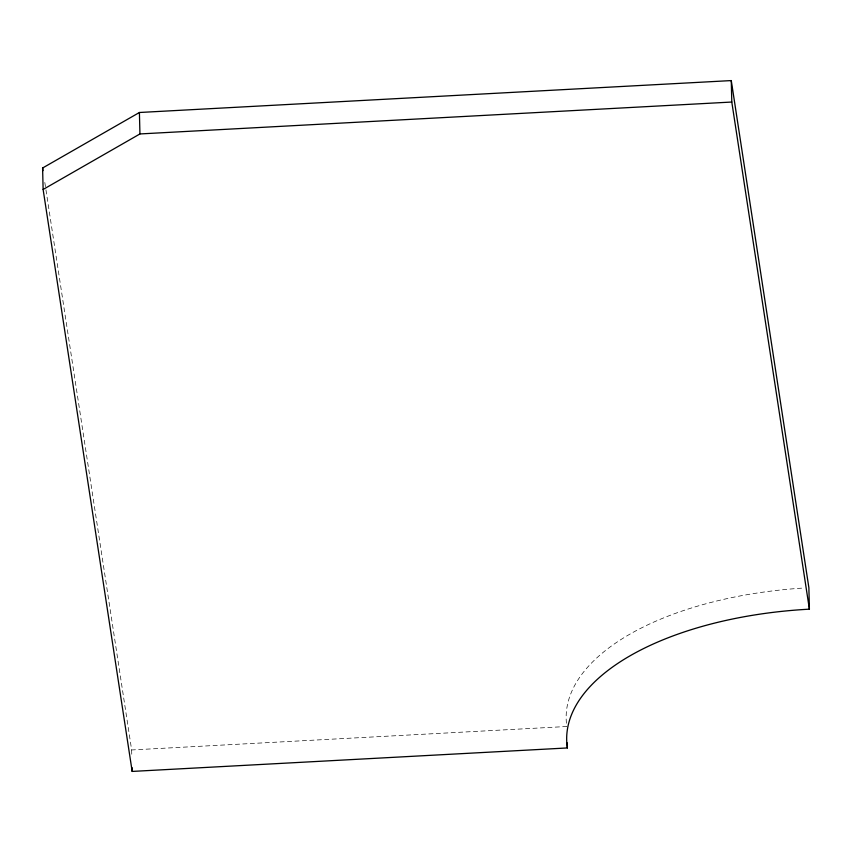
<?xml version="1.0" encoding="UTF-8"?>
<svg xmlns="http://www.w3.org/2000/svg" width="852" height="852" viewBox="0 0 852 852"><rect width="100%" height="100%" fill="white"/><g stroke="black" fill="none" stroke-linecap="round" stroke-linejoin="round"><path stroke-width="0.64" stroke-dasharray="4.26 3.19" d="M44.815 182.456L131.655 749.962L566.846 726.5A261.873 125.372 -1.4 0 1 803.564 588.029M131.655 749.962L131.804 756.278"/><path stroke-width="1.28" d="M42.6 168.004L139.409 112.496L731.272 80.578L808.878 587.72L809.4 609.169A261.873 125.372 -1.4 0 0 567.368 747.949L132.177 771.422L43.122 189.464L42.6 168.004L43.005 170.634M43.122 189.464L139.941 133.945L731.793 102.038L809.4 609.169M731.272 80.578L731.793 102.038M567.24 742.912L567.368 747.949M139.409 112.496L139.941 133.945M132.081 767.631L132.177 771.422"/></g></svg>
